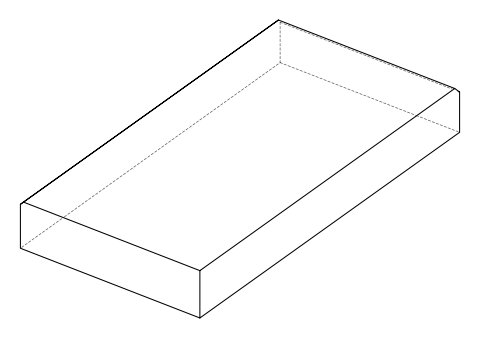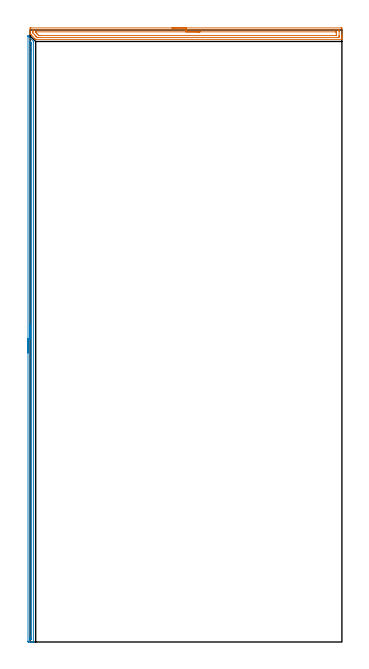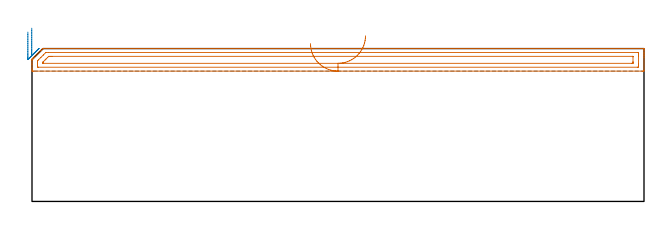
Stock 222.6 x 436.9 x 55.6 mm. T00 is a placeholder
(PLAN: 2 operations, 0 tool changes, 12.6 min)
(1 AREA_MILL | FG_CHAMFER_SURFACE | UGT0205_001 | 5.55 min | 7483 mm3)
(2 AREA_MILL_1 | FG_CHAMFER_SURFACE_1 | UGT0205_001 | 7.05 min | 3442 mm3)
(TOOL UGT0205_001 | Chamfer Mill 20 x 3 x 45 deg. | D20 FL50 Z2)
(OP 1 AREA_MILL)
G17 G21 G94 G90
T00 M6
G54
G17 G0 G90 X101.3 Y438.4 S1061 M3
G43 Z65.6 H0
Z57.4
G94 G1 X101.338 Z56.528 F250.
X101.452 Z55.664
X101.641 Z54.812
X101.903 Z53.98
X102.237 Z53.174
X102.64 Z52.4
X103.108 Z51.664
X103.64 Z50.972
X104.229 Z50.329
X104.872 Z49.74
X105.564 Z49.208
X106.3 Z48.74
X107.074 Z48.337
X107.88 Z48.003
X108.712 Z47.741
X109.563 Z47.552
X110.428 Z47.438
X111.3 Z47.4
X221.991
X222.339 Y438.396 Z47.402
X222.59 Y438.392 Z47.406
X222.6 Y438.136 Z47.661
Y433.412 Z52.382
Y432.846 Z52.951
Y432.523 Z53.273
Y431.958 Z53.838
Y431.635 Z54.16
Y430.99 Z54.81
Y430.598 Z55.202
Y430.237 Z55.554
X222.591 Y430.202 Z55.588
X222.438 Y430.2 Z55.6
X4.179
X4.005 Y430.205 Z55.59
X3.913 Y430.286 Z55.512
X3.354 Y430.845 Z54.954
X3.287 Y430.912 Z54.885
X0.786 Y433.412 Z52.384
X0.441 Y433.759 Z52.041
X0.244 Y433.956 Z51.844
X0.013 Y434.188 Z51.61
X0.001 Y434.205 Z51.592
X0. Y434.32 Z51.479
Y434.459 Z51.341
Y435.431 Z50.368
Y436.077 Z49.719
Y437.288 Z48.51
X0.004 Y437.853 Z47.942
X0.008 Y438.391 Z47.405
X0.066 Y438.393 Z47.403
X0.608 Y438.4 Z47.4
X111.3
Y436.986 Z48.814
X220.186 Y436.985 Z48.815
X220.206 Y436.984 Z48.816
X220.59 Y436.965 Z48.835
X220.597 Y436.576 Z49.224
X220.599 Y436.077 Z49.723
X220.6 Y435.685 Z50.115
Y433.02 Z52.78
X220.599 Y432.523 Z53.277
X220.598 Y432.134 Z53.666
X220.59 Y431.635 Z54.165
X220.226 Y431.615 Z54.185
X220.206
X5.986 Y431.614 Z54.186
X5.089 Y431.618 Z54.182
X5.072 Y431.621 Z54.179
X5.027 Y431.635 Z54.165
X4.179 Y432.471 Z53.329
X4.126 Y432.523 Z53.277
X3.238 Y433.412 Z52.388
X2.394 Y434.257 Z51.543
X2.354 Y434.3 Z51.5
X2.01 Y434.682 Z51.118
X2.004 Y435.188 Z50.612
X2.001 Y435.579 Z50.221
Y436.077 Z49.723
X2.002 Y436.466 Z49.334
X2.01 Y436.965 Z48.835
X2.374 Y436.985 Z48.815
X2.394
X111.3 Y436.986 Z48.814
Y435.572 Z50.228
X218.036 Y435.571 Z50.229
X218.421 Y435.569 Z50.231
X218.548 Y435.567 Z50.233
X218.586 Y435.565 Z50.235
X218.592 Y435.485 Z50.315
X218.596 Y435.367 Z50.433
X218.599 Y435.188 Z50.612
X218.6 Y435.01 Z50.79
X218.598 Y433.236 Z52.564
X218.59 Y433.056 Z52.744
X218.581 Y433.035 Z52.765
X218.564 Y433.033 Z52.767
X218.517 Y433.03 Z52.77
X218.421 Y433.029 Z52.771
X7.242
X6.857
X6.346 Y433.032 Z52.768
X6.158 Y433.036 Z52.764
X6.063 Y433.048 Z52.752
X5.965 Y433.139 Z52.661
X5.689 Y433.412 Z52.388
X5.072 Y434.027 Z51.773
X4.799 Y434.3 Z51.5
X4.179 Y434.922 Z50.878
X4.051 Y435.057 Z50.743
X4.021 Y435.091 Z50.709
X4.01 Y435.13 Z50.67
X4.006 Y435.188 Z50.612
X4.003 Y435.364 Z50.436
X4.01 Y435.544 Z50.256
X4.019 Y435.565 Z50.235
X4.036 Y435.567 Z50.233
X4.083 Y435.57 Z50.23
X4.179 Y435.571 Z50.229
X111.3 Y435.572 Z50.228
X112.172 Z50.267
X113.036 Z50.38
X113.888 Z50.569
X114.72 Z50.832
X115.526 Z51.165
X116.3 Z51.568
X117.036 Z52.037
X117.728 Z52.568
X118.371 Z53.157
X118.96 Z53.801
X119.491 Z54.493
X119.96 Z55.228
X120.363 Z56.002
X120.697 Z56.808
X120.959 Z57.64
X121.148 Z58.492
X121.262 Z59.357
X121.3 Z60.228
G0 Z65.6
M5
M2
(OP 2 AREA_MILL_1)
G17 G21 G94 G90
T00 M6
G54
G17 G0 G90 X-1.5 Y206.35 S1061 M3
G43 Z65.6 H0
Z61.6
G94 G1 Y206.388 Z60.728 F250.
Y206.502 Z59.864
Y206.691 Z59.012
Y206.953 Z58.18
Y207.287 Z57.374
Y207.69 Z56.6
Y208.159 Z55.864
Y208.69 Z55.172
Y209.279 Z54.529
Y209.922 Z53.94
Y210.614 Z53.408
Y211.35 Z52.94
Y212.124 Z52.537
Y212.93 Z52.203
Y213.762 Z51.941
Y214.614 Z51.752
Y215.478 Z51.638
Y216.35 Z51.6
X-1.499 Y432.598 Z51.599
X-1.496 Y432.663 Z51.603
X-1.493 Y432.682 Z51.604
X-1.426 Y432.627 Z51.672
X2.244 Y428.956 Z55.344
X2.43 Y428.768 Z55.527
X2.497 Y428.695 Z55.589
X2.5 Y428.509 Z55.6
Y0.171
X2.497 Y0.01 Z55.588
X2.401 Y0.003 Z55.493
X2.298 Y0. Z55.398
X2.032 Z55.131
X1.368 Z54.463
X0.168 Z53.265
X-0.368 Z52.726
X-0.968 Z52.127
X-1.111 Z51.984
X-1.236 Y0.003 Z51.859
X-1.493 Y0.01 Z51.602
X-1.498 Y0.348 Z51.601
X-1.5 Y0.617 Z51.6
Y216.35
X-0.086 Z53.014
Y427.616
X-0.084 Y428.218 Z53.016
X-0.082 Y428.509 Z53.018
X-0.078 Y428.816 Z53.022
X0.238 Y428.509 Z53.338
X0.5 Y428.25 Z53.6
X0.812 Y427.936 Z53.912
X0.97 Y427.774 Z54.07
X1.048 Y427.69 Z54.148
X1.079 Y427.652 Z54.179
X1.08 Y427.616 Z54.18
X1.085 Y427.014 Z54.185
X1.086 Y422.812 Z54.186
X1.085 Y2.404 Z54.185
X1.084 Y2.103 Z54.184
X1.081 Y2.028 Z54.181
X1.08 Y2.016 Z54.18
X1.069 Y2.01 Z54.169
X1.023 Y2.006 Z54.123
X0.892 Y2.001 Z53.992
X0.5 Z53.6
X0.022 Y2.003 Z53.122
X-0.064 Y2.01 Z53.036
X-0.079 Y2.013 Z53.021
X-0.081 Y2.041 Z53.019
X-0.084 Y2.111 Z53.016
X-0.085 Y2.404 Z53.015
X-0.086 Y3.007 Z53.014
Y216.35
Y217.222 Z53.052
Y218.087 Z53.166
Y218.938 Z53.355
Y219.77 Z53.617
Y220.576 Z53.951
Y221.35 Z54.354
Y222.086 Z54.823
Y222.778 Z55.354
Y223.421 Z55.943
Y224.01 Z56.586
Y224.542 Z57.278
Y225.01 Z58.014
Y225.413 Z58.788
Y225.747 Z59.594
Y226.009 Z60.426
Y226.198 Z61.278
Y226.312 Z62.143
Y226.35 Z63.014
G0 Z65.6
M5
M2
